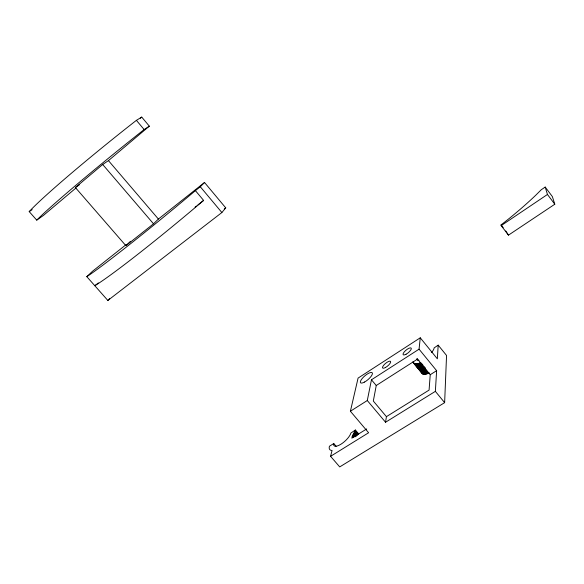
<?xml version="1.0" encoding="UTF-8"?>
<svg xmlns="http://www.w3.org/2000/svg" width="584" height="584" viewBox="0 0 584 584"><rect width="100%" height="100%" fill="white"/><g stroke="black" fill="none" stroke-linecap="round" stroke-linejoin="round"><path stroke-width="0.88" d="M336.143 446.3L333.763 443.533L329.405 446.256A16.921 5.935 -42.1 0 0 332.055 450.461L330.581 456.316L339.72 466.908L444.636 402.653L446.548 355.466L438.19 345.151L434.153 347.882A10.643 3.643 -39.1 0 1 431.985 352.021L431.591 352.502M444.636 402.653L435.365 391.353L436.628 370.694L419.064 349.174L420.261 337.808L358.08 378.096L350.393 411.245L368.613 432.744L330.581 456.316M438.19 345.151L437.35 358.824L420.261 337.808M386.425 416.655L373.315 401.033L376.249 385.506L417.494 359.138L430.233 374.709L429.079 390.097L386.425 416.655L385.549 422.247L435.365 391.353M350.393 411.245L367.285 400.522L371.468 379.782L419.064 349.174M358.751 433.956L355.393 430.014L352.269 436.19L351.838 438.168L366.694 428.926M333.763 443.533L333.727 443.672A11.191 3.927 -42.1 0 0 340.53 444.468L341.092 444.117A11.191 3.927 -42.1 0 0 346.151 440.022L346.662 439.496A11.191 3.927 -42.1 0 0 350.889 433.043L355.393 430.014M126.115 244.638L92.506 271.261L86.797 276.663L107.858 300.461L221.876 212.532L225.738 207.875L204.531 182.485L158.388 219.058L153.519 223.811L125.896 245.696L75.38 187.544L102.696 164.498L108.442 160.622L149.329 126.159L141.737 117.092L136.4 120.34A112.953 5.774 -38.9 0 0 29.2 211.62L36.741 220.132L43.311 215.525L75.92 188.033M107.858 300.461L109.646 298.548M86.797 276.663A111.179 4.234 -39.5 0 0 195.406 190.639L200.297 186.756L204.531 182.485M125.896 245.696L130.466 241.294M140.357 118.267L141.737 117.092M94.812 285.722L98.375 282.933M195.078 207.108L196.501 205.991M197.925 204.874L203.612 200.414L195.406 190.639M224.292 208.992L225.738 207.875M75.38 187.544L79.439 184.748M545.208 187.07L541.273 189.734L535.769 195.209A119.384 29.222 -37 0 1 501.079 224.884L501.174 225.636L508.481 235.133L554.8 204.232L552.362 196.589L545.208 187.07L547.456 194.465L554.8 204.232M501.174 225.636L547.456 194.465M29.2 211.62L32.178 209.627M36.741 220.132A112.719 4.446 -39 0 1 144.131 129.553L149.329 126.159M430.233 374.709L436.628 370.694M413.07 361.649C413.487 365.489 418.684 363.649 420.881 362.591M421.444 372.249C422.451 375.665 427.079 373.913 429.357 372.942M108.442 160.622L158.388 219.058M102.696 164.498L153.519 223.811M353.648 434.094L355.904 436.737M353.174 434.861L354.868 436.847M352.656 435.642L353.78 436.963M352.269 436.19L353.393 437.511M355.24 430.62L358.043 433.905M355.036 431.255L357.831 434.547M354.765 431.926L357.576 435.219M354.452 432.62L356.693 435.262M354.079 433.35L356.328 435.993M367.285 400.522L385.549 422.247M200.297 186.756L221.876 212.532M136.4 120.34L144.131 129.553M371.468 379.782L376.249 385.506M413.173 362.445L421.531 372.636M413.311 362.781L422.414 373.789M421.451 363.284L423.144 365.35M424.269 366.73L425.4 368.11M417.049 358.671L418.159 360.029M420.122 362.919L428.59 373.264M419.385 363.204L427.853 373.541M418.677 363.445L427.138 373.775M418.005 363.635L426.459 373.957M417.363 363.788L425.809 374.096M416.757 363.89L425.196 374.191M416.188 363.949L424.619 374.242M415.662 363.963L424.086 374.242M415.18 363.927L423.597 374.198M414.749 363.847L423.159 374.103M413.1 362.065L422.758 373.972M501.079 224.884L503.167 227.592M505.773 230.972L508.481 235.133M203.575 200.436A110.945 5.585 -39.6 0 1 94.929 285.627M418.998 360.532A10.643 3.643 -39.1 0 1 417.034 358.832M385.404 367.548A5.161 1.672 -40 0 0 390.579 361.43A5.161 1.672 -40 0 0 383.783 365.124A5.161 1.672 -40 0 0 385.404 367.548M406.077 354.218A5.205 1.708 -39.4 0 0 411.202 348.115A5.205 1.708 -39.4 0 0 404.238 351.911A5.205 1.708 -39.4 0 0 406.077 354.218M364.569 382.038A7.687 2.46 -40.5 0 0 372.3 372.869A7.687 2.46 -40.5 0 0 362.292 378.381A7.687 2.46 -40.5 0 0 364.569 382.038"/></g></svg>
